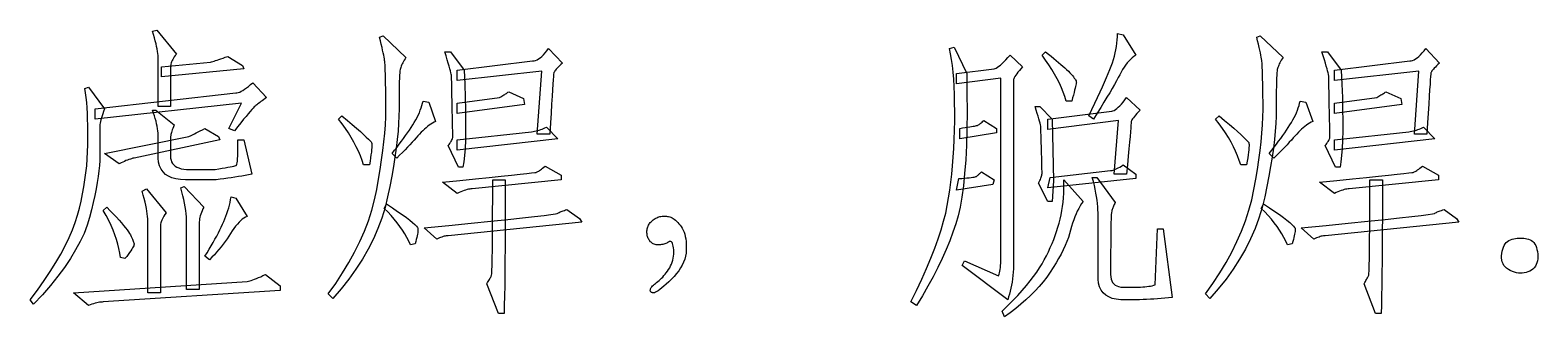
# Model space of a CAD drawing. Extents: x 0 to 420, y 0 to 297.
# Drawn here: x 139.21 to 162.42, y 69.76 to 74.17 of the extents above; entities that cross this region are included whole.
import ezdxf

# ---------------------------------------------------------------- set-up
doc = ezdxf.new("R2010")
doc.units = 0

msp = doc.modelspace()

# ---------------------------------------------------------------- linework, layer by layer
at = {"color": 7, "lineweight": 25}
for points in [[(141.461, 73.798), (141.444, 73.777), (141.429, 73.757), (141.416, 73.737), (141.405, 73.718), (141.395, 73.699), (141.387, 73.681), (141.381, 73.663), (141.377, 73.646), (141.374, 73.63), (141.373, 73.614), (141.373, 73.593), (141.373, 73.563), (141.373, 73.524), (141.373, 73.476), (141.373, 73.418), (141.373, 73.351), (141.373, 73.275), (141.373, 73.189), (141.373, 73.094), (141.373, 72.99), (141.18, 72.99), (141.18, 73.745), (141.179, 73.775), (141.176, 73.807), (141.172, 73.841), (141.166, 73.878), (141.158, 73.917), (141.148, 73.959), (141.137, 74.003), (141.124, 74.049), (141.109, 74.098), (141.092, 74.15), (141.162, 74.167)], [(144.546, 71.715), (144.574, 71.873), (144.599, 72.025), (144.621, 72.172), (144.64, 72.314), (144.656, 72.451), (144.668, 72.583), (144.678, 72.71), (144.684, 72.832), (144.687, 72.948), (144.687, 73.06), (144.685, 73.164), (144.683, 73.259), (144.681, 73.345), (144.68, 73.421), (144.678, 73.488), (144.676, 73.546), (144.674, 73.595), (144.673, 73.634), (144.671, 73.663), (144.669, 73.684), (144.667, 73.702), (144.663, 73.724), (144.658, 73.751), (144.652, 73.782), (144.645, 73.818), (144.636, 73.858), (144.627, 73.902), (144.616, 73.951), (144.603, 74.004), (144.59, 74.062), (144.643, 74.079), (144.994, 73.745), (144.981, 73.725), (144.968, 73.704), (144.957, 73.685), (144.946, 73.665), (144.937, 73.647), (144.929, 73.628), (144.922, 73.611), (144.915, 73.594), (144.91, 73.577), (144.906, 73.561), (144.903, 73.541), (144.9, 73.511), (144.897, 73.473), (144.895, 73.426), (144.893, 73.37), (144.892, 73.305), (144.89, 73.231), (144.889, 73.147), (144.889, 73.055), (144.889, 72.954), (144.887, 72.846), (144.882, 72.732), (144.873, 72.611), (144.861, 72.485), (144.845, 72.352), (144.825, 72.214), (144.803, 72.07), (144.776, 71.919), (144.746, 71.763), (144.713, 71.601), (144.673, 71.437), (144.623, 71.274), (144.563, 71.113), (144.494, 70.954), (144.414, 70.797), (144.325, 70.641), (144.226, 70.487), (144.117, 70.335), (143.998, 70.185), (143.869, 70.036), (143.799, 70.107), (143.914, 70.268), (144.02, 70.43), (144.117, 70.591), (144.205, 70.752), (144.285, 70.913), (144.355, 71.074), (144.416, 71.235), (144.468, 71.395), (144.512, 71.555)], [(155.576, 72.796), (155.506, 72.849), (155.554, 72.948), (155.598, 73.043), (155.64, 73.132), (155.679, 73.216), (155.715, 73.295), (155.747, 73.369), (155.777, 73.438), (155.804, 73.501), (155.828, 73.56), (155.849, 73.614), (155.867, 73.665), (155.884, 73.715), (155.898, 73.766), (155.911, 73.816), (155.921, 73.866), (155.93, 73.916), (155.937, 73.966), (155.942, 74.016), (155.944, 74.065), (155.945, 74.115), (156.033, 74.097), (156.227, 73.781), (156.199, 73.762), (156.172, 73.741), (156.145, 73.717), (156.12, 73.691), (156.095, 73.662), (156.071, 73.631), (156.047, 73.597), (156.024, 73.561), (156.002, 73.523), (155.981, 73.482), (155.958, 73.437), (155.931, 73.387), (155.9, 73.332), (155.865, 73.271), (155.827, 73.205), (155.784, 73.134), (155.738, 73.057), (155.688, 72.976), (155.634, 72.889)], [(158.046, 71.715), (158.074, 71.873), (158.099, 72.025), (158.121, 72.172), (158.14, 72.314), (158.156, 72.451), (158.168, 72.583), (158.178, 72.71), (158.184, 72.832), (158.187, 72.948), (158.187, 73.06), (158.185, 73.164), (158.183, 73.259), (158.181, 73.345), (158.18, 73.421), (158.178, 73.488), (158.176, 73.546), (158.174, 73.595), (158.173, 73.634), (158.171, 73.663), (158.169, 73.684), (158.167, 73.702), (158.163, 73.724), (158.158, 73.751), (158.152, 73.782), (158.145, 73.818), (158.136, 73.858), (158.127, 73.902), (158.116, 73.951), (158.103, 74.004), (158.09, 74.062), (158.143, 74.079), (158.494, 73.745), (158.481, 73.725), (158.468, 73.704), (158.457, 73.685), (158.446, 73.665), (158.437, 73.647), (158.429, 73.628), (158.422, 73.611), (158.415, 73.594), (158.41, 73.577), (158.406, 73.561), (158.403, 73.541), (158.4, 73.511), (158.397, 73.473), (158.395, 73.426), (158.393, 73.37), (158.392, 73.305), (158.39, 73.231), (158.389, 73.147), (158.389, 73.055), (158.389, 72.954), (158.387, 72.846), (158.382, 72.732), (158.373, 72.611), (158.361, 72.485), (158.345, 72.352), (158.325, 72.214), (158.303, 72.07), (158.276, 71.919), (158.246, 71.763), (158.213, 71.601), (158.173, 71.437), (158.123, 71.274), (158.063, 71.113), (157.994, 70.954), (157.914, 70.797), (157.825, 70.641), (157.726, 70.487), (157.617, 70.335), (157.498, 70.185), (157.369, 70.036), (157.299, 70.107), (157.414, 70.268), (157.52, 70.43), (157.617, 70.591), (157.705, 70.752), (157.785, 70.913), (157.855, 71.074), (157.916, 71.235), (157.968, 71.395), (158.012, 71.555)], [(145.697, 73.464), (145.696, 73.474), (145.693, 73.49), (145.688, 73.512), (145.68, 73.54), (145.671, 73.574), (145.659, 73.614), (145.646, 73.66), (145.63, 73.712), (145.612, 73.77), (145.592, 73.833), (145.68, 73.833), (145.891, 73.552), (145.9, 73.335), (145.907, 73.132), (145.911, 72.945), (145.913, 72.773), (145.913, 72.616), (145.91, 72.474), (145.904, 72.347), (145.896, 72.236), (145.886, 72.139), (145.873, 72.058), (145.803, 72.058), (145.645, 72.392), (145.658, 72.409), (145.67, 72.425), (145.68, 72.441), (145.69, 72.455), (145.697, 72.469), (145.704, 72.482), (145.709, 72.493), (145.712, 72.504), (145.714, 72.515), (145.715, 72.524), (145.715, 72.536), (145.715, 72.557), (145.714, 72.585), (145.714, 72.621), (145.713, 72.664), (145.712, 72.716), (145.711, 72.775), (145.709, 72.842), (145.708, 72.916), (145.706, 72.998), (145.704, 73.081), (145.703, 73.155), (145.702, 73.221), (145.701, 73.28), (145.7, 73.33), (145.699, 73.373), (145.698, 73.408), (145.698, 73.434), (145.697, 73.453)], [(145.785, 73.552), (146.945, 73.693), (146.967, 73.695), (146.989, 73.7), (147.012, 73.71), (147.035, 73.724), (147.06, 73.741), (147.085, 73.762), (147.11, 73.787), (147.137, 73.816), (147.164, 73.849), (147.191, 73.886), (147.402, 73.658), (147.379, 73.637), (147.358, 73.618), (147.339, 73.6), (147.322, 73.583), (147.308, 73.567), (147.296, 73.553), (147.286, 73.54), (147.279, 73.528), (147.273, 73.518), (147.271, 73.508), (147.268, 73.491), (147.265, 73.456), (147.261, 73.405), (147.257, 73.337), (147.251, 73.251), (147.244, 73.149), (147.237, 73.029), (147.228, 72.892), (147.219, 72.739), (147.209, 72.568), (147.016, 72.568), (147.086, 73.535), (145.785, 73.394)], [(153.625, 73.499), (153.63, 73.196), (153.631, 72.911), (153.628, 72.645), (153.621, 72.398), (153.61, 72.17), (153.594, 71.961), (153.575, 71.77), (153.552, 71.598), (153.525, 71.445), (153.493, 71.311), (153.457, 71.185), (153.414, 71.056), (153.365, 70.925), (153.31, 70.791), (153.249, 70.654), (153.182, 70.515), (153.109, 70.373), (153.029, 70.228), (152.944, 70.081), (152.852, 69.931), (152.764, 69.984), (152.852, 70.163), (152.933, 70.336), (153.006, 70.501), (153.073, 70.66), (153.133, 70.812), (153.186, 70.957), (153.231, 71.095), (153.27, 71.227), (153.302, 71.351), (153.326, 71.469), (153.346, 71.585), (153.365, 71.704), (153.381, 71.826), (153.395, 71.951), (153.408, 72.08), (153.418, 72.212), (153.427, 72.346), (153.433, 72.484), (153.438, 72.626), (153.441, 72.77), (153.441, 72.912), (153.44, 73.048), (153.437, 73.177), (153.432, 73.299), (153.425, 73.414), (153.416, 73.522), (153.405, 73.623), (153.393, 73.718), (153.378, 73.805), (153.361, 73.886), (153.432, 73.904)], [(155.313, 73.368), (155.312, 73.357), (155.31, 73.342), (155.306, 73.323), (155.301, 73.3), (155.295, 73.273), (155.287, 73.242), (155.278, 73.207), (155.268, 73.168), (155.256, 73.125), (155.242, 73.077), (155.154, 73.077), (155.135, 73.145), (155.111, 73.213), (155.084, 73.281), (155.053, 73.35), (155.018, 73.42), (154.979, 73.491), (154.937, 73.562), (154.89, 73.634), (154.84, 73.707), (154.785, 73.781), (154.838, 73.833), (154.883, 73.799), (154.925, 73.765), (154.966, 73.733), (155.004, 73.701), (155.04, 73.671), (155.074, 73.641), (155.106, 73.613), (155.136, 73.586), (155.164, 73.56), (155.19, 73.535), (155.213, 73.511), (155.234, 73.488), (155.252, 73.468), (155.268, 73.449), (155.282, 73.431), (155.293, 73.415), (155.302, 73.401), (155.308, 73.388), (155.311, 73.377)], [(159.197, 73.464), (159.196, 73.474), (159.193, 73.49), (159.188, 73.512), (159.18, 73.54), (159.171, 73.574), (159.159, 73.614), (159.146, 73.66), (159.13, 73.712), (159.112, 73.77), (159.092, 73.833), (159.18, 73.833), (159.391, 73.552), (159.4, 73.335), (159.407, 73.132), (159.411, 72.945), (159.413, 72.773), (159.413, 72.616), (159.41, 72.474), (159.404, 72.347), (159.396, 72.236), (159.386, 72.139), (159.373, 72.058), (159.303, 72.058), (159.145, 72.392), (159.158, 72.409), (159.17, 72.425), (159.18, 72.441), (159.19, 72.455), (159.197, 72.469), (159.204, 72.482), (159.209, 72.493), (159.212, 72.504), (159.214, 72.515), (159.215, 72.524), (159.215, 72.536), (159.215, 72.557), (159.214, 72.585), (159.214, 72.621), (159.213, 72.664), (159.212, 72.716), (159.211, 72.775), (159.209, 72.842), (159.208, 72.916), (159.206, 72.998), (159.204, 73.081), (159.203, 73.155), (159.202, 73.221), (159.201, 73.28), (159.2, 73.33), (159.199, 73.373), (159.198, 73.408), (159.198, 73.434), (159.197, 73.453)], [(159.285, 73.552), (160.445, 73.693), (160.467, 73.695), (160.489, 73.7), (160.512, 73.71), (160.535, 73.724), (160.56, 73.741), (160.585, 73.762), (160.61, 73.787), (160.637, 73.816), (160.664, 73.849), (160.691, 73.886), (160.902, 73.658), (160.879, 73.637), (160.858, 73.618), (160.839, 73.6), (160.822, 73.583), (160.808, 73.567), (160.796, 73.553), (160.786, 73.54), (160.779, 73.528), (160.773, 73.518), (160.771, 73.508), (160.768, 73.491), (160.765, 73.456), (160.761, 73.405), (160.757, 73.337), (160.751, 73.251), (160.744, 73.149), (160.737, 73.029), (160.728, 72.892), (160.719, 72.739), (160.709, 72.568), (160.516, 72.568), (160.586, 73.535), (159.285, 73.394)], [(141.233, 73.605), (141.988, 73.675), (142.004, 73.679), (142.021, 73.684), (142.042, 73.69), (142.064, 73.698), (142.089, 73.706), (142.117, 73.715), (142.147, 73.726), (142.18, 73.737), (142.215, 73.75), (142.252, 73.763), (142.481, 73.622), (142.498, 73.57), (141.233, 73.447)], [(154.346, 70.494), (154.342, 70.441), (154.337, 70.39), (154.331, 70.34), (154.323, 70.291), (154.315, 70.243), (154.306, 70.196), (154.295, 70.15), (154.284, 70.105), (154.271, 70.062), (154.258, 70.019), (153.555, 70.546), (153.59, 70.617), (154.117, 70.388), (154.124, 70.41), (154.13, 70.434), (154.135, 70.459), (154.14, 70.486), (154.144, 70.515), (154.147, 70.546), (154.149, 70.579), (154.151, 70.613), (154.152, 70.649), (154.152, 70.687), (154.152, 73.429), (153.467, 73.341), (153.467, 73.499), (154.047, 73.57), (154.062, 73.575), (154.079, 73.584), (154.099, 73.596), (154.12, 73.612), (154.144, 73.631), (154.169, 73.654), (154.197, 73.68), (154.227, 73.71), (154.259, 73.744), (154.293, 73.781), (154.486, 73.605), (154.46, 73.574), (154.436, 73.546), (154.415, 73.519), (154.396, 73.495), (154.381, 73.473), (154.368, 73.453), (154.358, 73.435), (154.351, 73.419), (154.347, 73.406), (154.346, 73.394), (154.346, 73.355), (154.346, 73.261), (154.346, 73.111), (154.346, 72.905), (154.346, 72.642), (154.346, 72.324), (154.346, 71.951), (154.346, 71.521), (154.346, 71.035)], [(142.27, 72.656), (142.463, 73.042), (140.213, 72.796), (140.213, 72.954), (142.375, 73.201), (142.394, 73.202), (142.414, 73.207), (142.436, 73.215), (142.459, 73.226), (142.485, 73.24), (142.512, 73.257), (142.541, 73.278), (142.572, 73.302), (142.604, 73.329), (142.639, 73.359), (142.85, 73.13), (142.826, 73.113), (142.803, 73.097), (142.782, 73.081), (142.763, 73.067), (142.744, 73.053), (142.727, 73.041), (142.712, 73.029), (142.698, 73.018), (142.685, 73.008), (142.674, 72.998), (142.661, 72.987), (142.644, 72.969), (142.623, 72.946), (142.598, 72.917), (142.568, 72.882), (142.535, 72.841), (142.497, 72.795), (142.455, 72.742), (142.408, 72.684), (142.358, 72.62)], [(139.264, 69.949), (139.211, 70.019), (139.323, 70.168), (139.426, 70.313), (139.52, 70.453), (139.606, 70.59), (139.683, 70.722), (139.752, 70.85), (139.812, 70.974), (139.864, 71.093), (139.906, 71.209), (139.941, 71.32), (139.969, 71.429), (139.995, 71.537), (140.018, 71.646), (140.038, 71.754), (140.055, 71.862), (140.069, 71.97), (140.081, 72.078), (140.09, 72.186), (140.096, 72.293), (140.099, 72.401), (140.1, 72.506), (140.1, 72.607), (140.098, 72.704), (140.096, 72.797), (140.092, 72.886), (140.087, 72.971), (140.081, 73.052), (140.073, 73.129), (140.065, 73.202), (140.055, 73.271), (140.108, 73.288), (140.354, 72.954), (140.34, 72.917), (140.328, 72.881), (140.318, 72.848), (140.309, 72.817), (140.301, 72.787), (140.295, 72.76), (140.29, 72.735), (140.286, 72.713), (140.284, 72.692), (140.283, 72.673), (140.283, 72.653), (140.283, 72.628), (140.283, 72.597), (140.283, 72.561), (140.283, 72.519), (140.283, 72.473), (140.283, 72.421), (140.283, 72.364), (140.283, 72.301), (140.283, 72.234), (140.282, 72.161), (140.277, 72.083), (140.269, 72.001), (140.258, 71.913), (140.244, 71.821), (140.226, 71.723), (140.206, 71.621), (140.182, 71.514), (140.155, 71.402), (140.125, 71.285), (140.088, 71.164), (140.04, 71.04), (139.981, 70.913), (139.911, 70.784), (139.831, 70.652), (139.739, 70.517), (139.637, 70.379), (139.523, 70.238), (139.399, 70.095)], [(145.785, 73.042), (146.436, 73.13), (146.453, 73.141), (146.469, 73.151), (146.485, 73.16), (146.5, 73.17), (146.515, 73.179), (146.528, 73.187), (146.541, 73.195), (146.554, 73.203), (146.565, 73.211), (146.576, 73.218), (146.805, 73.113), (146.822, 73.025), (145.785, 72.884)], [(154.873, 72.638), (154.873, 72.796), (155.858, 72.919), (155.876, 72.925), (155.895, 72.933), (155.915, 72.946), (155.936, 72.961), (155.959, 72.981), (155.982, 73.004), (156.006, 73.03), (156.032, 73.06), (156.058, 73.093), (156.086, 73.13), (156.297, 72.937), (156.27, 72.91), (156.246, 72.884), (156.225, 72.861), (156.207, 72.84), (156.191, 72.82), (156.179, 72.803), (156.169, 72.787), (156.162, 72.774), (156.158, 72.762), (156.156, 72.752), (156.156, 72.736), (156.154, 72.706), (156.15, 72.662), (156.145, 72.603), (156.139, 72.53), (156.131, 72.443), (156.122, 72.342), (156.111, 72.226), (156.099, 72.097), (156.086, 71.952), (155.893, 71.952), (155.963, 72.779)], [(159.285, 73.042), (159.936, 73.13), (159.953, 73.141), (159.969, 73.151), (159.985, 73.16), (160, 73.17), (160.015, 73.179), (160.028, 73.187), (160.041, 73.195), (160.054, 73.203), (160.065, 73.211), (160.076, 73.218), (160.305, 73.113), (160.322, 73.025), (159.285, 72.884)], [(141.619, 72.023), (142.059, 72.023), (142.116, 72.033), (142.167, 72.042), (142.213, 72.05), (142.254, 72.058), (142.289, 72.065), (142.319, 72.07), (142.344, 72.075), (142.362, 72.079), (142.376, 72.082), (142.384, 72.084), (142.389, 72.09), (142.393, 72.103), (142.397, 72.124), (142.401, 72.152), (142.404, 72.188), (142.406, 72.231), (142.408, 72.282), (142.409, 72.34), (142.41, 72.406), (142.41, 72.48), (142.498, 72.48), (142.621, 71.952), (142.571, 71.942), (142.521, 71.932), (142.469, 71.922), (142.416, 71.913), (142.362, 71.904), (142.307, 71.896), (142.251, 71.887), (142.194, 71.879), (142.135, 71.872), (142.076, 71.865), (141.602, 71.865), (141.525, 71.868), (141.455, 71.878), (141.394, 71.895), (141.34, 71.918), (141.294, 71.948), (141.256, 71.985), (141.225, 72.028), (141.202, 72.078), (141.187, 72.135), (141.18, 72.199), (141.18, 72.55), (141.179, 72.582), (141.176, 72.616), (141.172, 72.651), (141.166, 72.688), (141.158, 72.726), (141.148, 72.765), (141.137, 72.806), (141.124, 72.848), (141.109, 72.892), (141.092, 72.937), (141.145, 72.937), (141.426, 72.708), (141.416, 72.681), (141.407, 72.656), (141.399, 72.633), (141.392, 72.613), (141.386, 72.594), (141.382, 72.578), (141.378, 72.563), (141.375, 72.551), (141.374, 72.541), (141.373, 72.533), (141.373, 72.523), (141.373, 72.508), (141.373, 72.488), (141.373, 72.462), (141.373, 72.432), (141.373, 72.395), (141.373, 72.354), (141.373, 72.308), (141.373, 72.256), (141.373, 72.199), (141.379, 72.168), (141.389, 72.141), (141.403, 72.116), (141.421, 72.095), (141.443, 72.076), (141.47, 72.059), (141.501, 72.046), (141.536, 72.035), (141.576, 72.028)], [(145.1, 72.708), (145.123, 72.747), (145.145, 72.785), (145.166, 72.823), (145.184, 72.86), (145.201, 72.897), (145.216, 72.934), (145.229, 72.97), (145.24, 73.006), (145.25, 73.042), (145.258, 73.077), (145.346, 73.06), (145.451, 72.761), (145.427, 72.75), (145.402, 72.736), (145.377, 72.722), (145.353, 72.705), (145.328, 72.686), (145.304, 72.666), (145.279, 72.644), (145.254, 72.62), (145.23, 72.595), (145.205, 72.568), (145.18, 72.539), (145.152, 72.508), (145.122, 72.475), (145.09, 72.441), (145.056, 72.405), (145.02, 72.367), (144.981, 72.328), (144.941, 72.286), (144.898, 72.243), (144.854, 72.199), (144.783, 72.269), (144.821, 72.318), (144.858, 72.365), (144.893, 72.412), (144.927, 72.457), (144.959, 72.502), (144.99, 72.545), (145.02, 72.588), (145.048, 72.629), (145.074, 72.669)], [(154.785, 71.97), (154.785, 71.983), (154.785, 72.001), (154.784, 72.024), (154.784, 72.052), (154.783, 72.084), (154.782, 72.122), (154.781, 72.164), (154.78, 72.212), (154.778, 72.264), (154.776, 72.322), (154.775, 72.379), (154.773, 72.431), (154.772, 72.478), (154.771, 72.52), (154.77, 72.557), (154.769, 72.588), (154.768, 72.615), (154.768, 72.637), (154.768, 72.653), (154.768, 72.664), (154.767, 72.676), (154.764, 72.691), (154.76, 72.712), (154.754, 72.738), (154.746, 72.768), (154.736, 72.803), (154.725, 72.842), (154.711, 72.887), (154.696, 72.936), (154.68, 72.99), (154.75, 72.99), (154.943, 72.796), (154.961, 71.847), (154.943, 71.531), (154.873, 71.531), (154.733, 71.812), (154.743, 71.832), (154.751, 71.852), (154.759, 71.87), (154.766, 71.888), (154.772, 71.904), (154.777, 71.919), (154.781, 71.934), (154.783, 71.947), (154.785, 71.959)], [(158.6, 72.708), (158.623, 72.747), (158.645, 72.785), (158.666, 72.823), (158.684, 72.86), (158.701, 72.897), (158.716, 72.934), (158.729, 72.97), (158.74, 73.006), (158.75, 73.042), (158.758, 73.077), (158.846, 73.06), (158.951, 72.761), (158.927, 72.75), (158.902, 72.736), (158.877, 72.722), (158.853, 72.705), (158.828, 72.686), (158.804, 72.666), (158.779, 72.644), (158.754, 72.62), (158.73, 72.595), (158.705, 72.568), (158.68, 72.539), (158.652, 72.508), (158.622, 72.475), (158.59, 72.441), (158.556, 72.405), (158.52, 72.367), (158.481, 72.328), (158.441, 72.286), (158.398, 72.243), (158.354, 72.199), (158.283, 72.269), (158.321, 72.318), (158.358, 72.365), (158.393, 72.412), (158.427, 72.457), (158.459, 72.502), (158.49, 72.545), (158.52, 72.588), (158.548, 72.629), (158.574, 72.669)], [(140.582, 72.111), (140.354, 72.269), (141.654, 72.533), (141.666, 72.537), (141.681, 72.543), (141.699, 72.551), (141.719, 72.561), (141.742, 72.572), (141.768, 72.585), (141.797, 72.6), (141.829, 72.617), (141.863, 72.635), (141.9, 72.656), (142.111, 72.533), (142.129, 72.48), (140.811, 72.199), (140.793, 72.195), (140.773, 72.189), (140.753, 72.183), (140.732, 72.176), (140.71, 72.168), (140.686, 72.159), (140.662, 72.148), (140.636, 72.137), (140.61, 72.124)], [(144.01, 72.849), (144.094, 72.778), (144.169, 72.714), (144.236, 72.657), (144.294, 72.606), (144.344, 72.561), (144.385, 72.523), (144.418, 72.492), (144.443, 72.466), (144.459, 72.448), (144.467, 72.436), (144.47, 72.425), (144.471, 72.408), (144.471, 72.387), (144.47, 72.36), (144.467, 72.328), (144.463, 72.291), (144.457, 72.249), (144.45, 72.202), (144.442, 72.15), (144.432, 72.093), (144.344, 72.093), (144.321, 72.163), (144.295, 72.234), (144.265, 72.304), (144.231, 72.374), (144.194, 72.445), (144.154, 72.515), (144.11, 72.585), (144.063, 72.656), (144.012, 72.726), (143.957, 72.796)], [(145.785, 72.48), (146.928, 72.603), (146.952, 72.607), (146.976, 72.611), (147, 72.617), (147.023, 72.623), (147.046, 72.629), (147.069, 72.637), (147.091, 72.645), (147.113, 72.654), (147.135, 72.663), (147.156, 72.673), (147.332, 72.497), (145.785, 72.322)], [(153.52, 72.497), (153.52, 72.656), (153.563, 72.662), (153.603, 72.669), (153.639, 72.674), (153.672, 72.68), (153.7, 72.684), (153.724, 72.688), (153.745, 72.692), (153.761, 72.695), (153.774, 72.698), (153.783, 72.7), (153.791, 72.702), (153.799, 72.706), (153.808, 72.71), (153.817, 72.716), (153.827, 72.724), (153.838, 72.732), (153.85, 72.742), (153.862, 72.753), (153.875, 72.765), (153.889, 72.779), (154.082, 72.656), (154.082, 72.585)], [(157.51, 72.849), (157.594, 72.778), (157.669, 72.714), (157.736, 72.657), (157.794, 72.606), (157.844, 72.561), (157.885, 72.523), (157.918, 72.492), (157.943, 72.466), (157.959, 72.448), (157.967, 72.436), (157.97, 72.425), (157.971, 72.408), (157.971, 72.387), (157.97, 72.36), (157.967, 72.328), (157.963, 72.291), (157.957, 72.249), (157.95, 72.202), (157.942, 72.15), (157.932, 72.093), (157.844, 72.093), (157.821, 72.163), (157.795, 72.234), (157.765, 72.304), (157.731, 72.374), (157.694, 72.445), (157.654, 72.515), (157.61, 72.585), (157.563, 72.656), (157.512, 72.726), (157.457, 72.796)], [(159.285, 72.48), (160.428, 72.603), (160.452, 72.607), (160.476, 72.611), (160.5, 72.617), (160.523, 72.623), (160.546, 72.629), (160.569, 72.637), (160.591, 72.645), (160.613, 72.654), (160.635, 72.663), (160.656, 72.673), (160.832, 72.497), (159.285, 72.322)], [(147.385, 71.865), (146.014, 71.724), (145.996, 71.723), (145.977, 71.721), (145.956, 71.718), (145.935, 71.713), (145.913, 71.706), (145.889, 71.699), (145.865, 71.69), (145.839, 71.679), (145.813, 71.667), (145.785, 71.654), (145.557, 71.829), (145.824, 71.856), (146.064, 71.88), (146.277, 71.902), (146.462, 71.921), (146.62, 71.937), (146.751, 71.951), (146.854, 71.962), (146.929, 71.97), (146.977, 71.976), (146.998, 71.979), (147.006, 71.981), (147.015, 71.986), (147.026, 71.991), (147.038, 71.999), (147.051, 72.007), (147.066, 72.018), (147.082, 72.03), (147.099, 72.044), (147.118, 72.059), (147.139, 72.076), (147.385, 71.935)], [(153.502, 71.882), (153.549, 71.886), (153.592, 71.889), (153.63, 71.893), (153.664, 71.896), (153.693, 71.9), (153.718, 71.903), (153.739, 71.907), (153.755, 71.91), (153.767, 71.914), (153.775, 71.917), (153.78, 71.921), (153.786, 71.926), (153.793, 71.931), (153.8, 71.937), (153.807, 71.944), (153.816, 71.951), (153.824, 71.959), (153.834, 71.968), (153.843, 71.977), (153.854, 71.988), (154.047, 71.865), (154.029, 71.794), (153.467, 71.706)], [(156.227, 71.882), (154.873, 71.742), (154.908, 71.9), (155.84, 72.005), (155.851, 72.006), (155.865, 72.009), (155.879, 72.013), (155.896, 72.019), (155.915, 72.027), (155.935, 72.037), (155.957, 72.048), (155.981, 72.061), (156.006, 72.076), (156.033, 72.093), (156.227, 71.952)], [(160.885, 71.865), (159.514, 71.724), (159.496, 71.723), (159.477, 71.721), (159.456, 71.718), (159.435, 71.713), (159.413, 71.706), (159.389, 71.699), (159.365, 71.69), (159.339, 71.679), (159.313, 71.667), (159.285, 71.654), (159.057, 71.829), (159.324, 71.856), (159.564, 71.88), (159.777, 71.902), (159.962, 71.921), (160.12, 71.937), (160.251, 71.951), (160.354, 71.962), (160.429, 71.97), (160.477, 71.976), (160.498, 71.979), (160.506, 71.981), (160.515, 71.986), (160.526, 71.991), (160.538, 71.999), (160.551, 72.007), (160.566, 72.018), (160.582, 72.03), (160.599, 72.044), (160.618, 72.059), (160.639, 72.076), (160.885, 71.935)], [(141.022, 70.124), (141.022, 71.232), (141.021, 71.265), (141.018, 71.301), (141.014, 71.339), (141.008, 71.381), (141, 71.425), (140.99, 71.472), (140.979, 71.522), (140.965, 71.575), (140.95, 71.63), (140.934, 71.689), (141.004, 71.724), (141.303, 71.355), (141.286, 71.331), (141.271, 71.307), (141.258, 71.284), (141.247, 71.262), (141.237, 71.241), (141.229, 71.22), (141.223, 71.2), (141.218, 71.18), (141.216, 71.162), (141.215, 71.144), (141.215, 71.118), (141.215, 71.075), (141.215, 71.015), (141.215, 70.939), (141.215, 70.845), (141.215, 70.735), (141.215, 70.607), (141.215, 70.463), (141.215, 70.302), (141.215, 70.124)], [(141.883, 71.443), (141.87, 71.415), (141.858, 71.388), (141.847, 71.362), (141.838, 71.336), (141.83, 71.311), (141.824, 71.287), (141.819, 71.263), (141.815, 71.24), (141.813, 71.218), (141.813, 71.197), (141.813, 71.167), (141.813, 71.122), (141.813, 71.061), (141.813, 70.983), (141.813, 70.889), (141.813, 70.779), (141.813, 70.653), (141.813, 70.51), (141.813, 70.352), (141.813, 70.177), (141.619, 70.177), (141.619, 71.197), (141.618, 71.243), (141.616, 71.292), (141.611, 71.342), (141.605, 71.394), (141.597, 71.447), (141.588, 71.503), (141.576, 71.56), (141.563, 71.619), (141.548, 71.679), (141.531, 71.742), (141.584, 71.759)], [(146.524, 71.865), (146.523, 71.578), (146.523, 71.31), (146.522, 71.059), (146.521, 70.827), (146.519, 70.612), (146.517, 70.415), (146.515, 70.237), (146.512, 70.076), (146.509, 69.933), (146.506, 69.808), (146.418, 69.808), (146.242, 70.265), (146.252, 70.282), (146.262, 70.298), (146.271, 70.314), (146.279, 70.328), (146.286, 70.342), (146.293, 70.355), (146.299, 70.367), (146.304, 70.378), (146.309, 70.388), (146.313, 70.397), (146.316, 70.419), (146.319, 70.47), (146.322, 70.547), (146.324, 70.653), (146.326, 70.786), (146.327, 70.946), (146.329, 71.134), (146.329, 71.35), (146.33, 71.594), (146.33, 71.865)], [(155.418, 71.531), (155.394, 71.498), (155.371, 71.462), (155.349, 71.425), (155.328, 71.384), (155.308, 71.342), (155.289, 71.296), (155.272, 71.249), (155.255, 71.199), (155.239, 71.146), (155.225, 71.091), (155.209, 71.034), (155.19, 70.975), (155.167, 70.915), (155.14, 70.852), (155.11, 70.788), (155.077, 70.722), (155.04, 70.654), (155, 70.585), (154.956, 70.514), (154.908, 70.441), (154.857, 70.367), (154.801, 70.295), (154.742, 70.224), (154.678, 70.154), (154.609, 70.085), (154.537, 70.017), (154.46, 69.95), (154.38, 69.884), (154.294, 69.819), (154.205, 69.755), (154.17, 69.843), (154.255, 69.926), (154.335, 70.007), (154.41, 70.086), (154.479, 70.162), (154.544, 70.236), (154.602, 70.308), (154.656, 70.378), (154.704, 70.445), (154.747, 70.51), (154.785, 70.573), (154.82, 70.634), (154.852, 70.696), (154.883, 70.758), (154.912, 70.82), (154.939, 70.882), (154.965, 70.945), (154.988, 71.008), (155.01, 71.07), (155.03, 71.133), (155.049, 71.197), (155.065, 71.26), (155.08, 71.325), (155.092, 71.39), (155.102, 71.455), (155.11, 71.522), (155.116, 71.589), (155.12, 71.657), (155.122, 71.725), (155.122, 71.795), (155.119, 71.865)], [(156.649, 71.109), (156.789, 70.054), (156.733, 70.047), (156.677, 70.041), (156.62, 70.036), (156.564, 70.032), (156.508, 70.028), (156.452, 70.025), (156.395, 70.022), (156.339, 70.02), (156.283, 70.019), (156.227, 70.019), (155.998, 70.019), (155.928, 70.026), (155.866, 70.04), (155.811, 70.061), (155.765, 70.089), (155.726, 70.124), (155.694, 70.167), (155.671, 70.216), (155.655, 70.272), (155.647, 70.335), (155.647, 70.406), (155.647, 71.355), (155.646, 71.401), (155.643, 71.45), (155.639, 71.5), (155.633, 71.552), (155.625, 71.605), (155.615, 71.661), (155.604, 71.718), (155.59, 71.777), (155.575, 71.837), (155.559, 71.9), (155.629, 71.9), (155.91, 71.513), (155.903, 71.499), (155.897, 71.485), (155.891, 71.472), (155.885, 71.458), (155.879, 71.445), (155.874, 71.432), (155.87, 71.419), (155.865, 71.406), (155.861, 71.394), (155.858, 71.381), (155.854, 71.36), (155.851, 71.323), (155.849, 71.268), (155.846, 71.196), (155.844, 71.107), (155.843, 71), (155.842, 70.877), (155.841, 70.737), (155.84, 70.58), (155.84, 70.406), (155.842, 70.369), (155.848, 70.336), (155.857, 70.307), (155.871, 70.282), (155.888, 70.261), (155.91, 70.243), (155.935, 70.23), (155.964, 70.22), (155.997, 70.214), (156.033, 70.212), (156.227, 70.212), (156.264, 70.213), (156.3, 70.214), (156.335, 70.215), (156.367, 70.218), (156.398, 70.221), (156.427, 70.225), (156.454, 70.229), (156.48, 70.235), (156.504, 70.241), (156.525, 70.247), (156.561, 71.109)], [(160.024, 71.865), (160.023, 71.578), (160.023, 71.31), (160.022, 71.059), (160.021, 70.827), (160.019, 70.612), (160.017, 70.415), (160.015, 70.237), (160.012, 70.076), (160.009, 69.933), (160.006, 69.808), (159.918, 69.808), (159.742, 70.265), (159.752, 70.282), (159.762, 70.298), (159.771, 70.314), (159.779, 70.328), (159.786, 70.342), (159.793, 70.355), (159.799, 70.367), (159.804, 70.378), (159.809, 70.388), (159.813, 70.397), (159.816, 70.419), (159.819, 70.47), (159.822, 70.547), (159.824, 70.653), (159.826, 70.786), (159.827, 70.946), (159.829, 71.134), (159.829, 71.35), (159.83, 71.594), (159.83, 71.865)], [(142.296, 71.038), (142.269, 70.996), (142.241, 70.955), (142.211, 70.913), (142.181, 70.872), (142.149, 70.832), (142.116, 70.792), (142.081, 70.752), (142.046, 70.712), (142.009, 70.673), (141.971, 70.634), (141.9, 70.687), (141.935, 70.742), (141.968, 70.797), (141.999, 70.849), (142.028, 70.901), (142.056, 70.951), (142.083, 70.999), (142.108, 71.046), (142.131, 71.092), (142.153, 71.136), (142.173, 71.179), (142.192, 71.221), (142.209, 71.263), (142.225, 71.306), (142.24, 71.348), (142.254, 71.39), (142.267, 71.432), (142.278, 71.474), (142.288, 71.517), (142.297, 71.559), (142.305, 71.601), (142.375, 71.583), (142.551, 71.302), (142.526, 71.29), (142.501, 71.275), (142.476, 71.256), (142.451, 71.235), (142.426, 71.21), (142.4, 71.182), (142.374, 71.151), (142.348, 71.116), (142.322, 71.079)], [(144.695, 71.495), (144.786, 71.435), (144.867, 71.379), (144.938, 71.329), (145.001, 71.283), (145.054, 71.243), (145.097, 71.208), (145.132, 71.177), (145.157, 71.152), (145.172, 71.132), (145.179, 71.118), (145.18, 71.104), (145.18, 71.088), (145.179, 71.07), (145.176, 71.05), (145.172, 71.027), (145.167, 71.003), (145.161, 70.975), (145.153, 70.946), (145.145, 70.914), (145.135, 70.88), (145.065, 70.863), (145.038, 70.919), (145.009, 70.975), (144.976, 71.031), (144.941, 71.088), (144.902, 71.144), (144.86, 71.2), (144.815, 71.256), (144.766, 71.313), (144.715, 71.369), (144.66, 71.425)], [(158.195, 71.495), (158.286, 71.435), (158.367, 71.379), (158.438, 71.329), (158.501, 71.283), (158.554, 71.243), (158.597, 71.208), (158.632, 71.177), (158.657, 71.152), (158.672, 71.132), (158.679, 71.118), (158.68, 71.104), (158.68, 71.088), (158.679, 71.07), (158.676, 71.05), (158.672, 71.027), (158.667, 71.003), (158.661, 70.975), (158.653, 70.946), (158.645, 70.914), (158.635, 70.88), (158.565, 70.863), (158.538, 70.919), (158.509, 70.975), (158.476, 71.031), (158.441, 71.088), (158.402, 71.144), (158.36, 71.2), (158.315, 71.256), (158.266, 71.313), (158.215, 71.369), (158.16, 71.425)], [(140.389, 71.443), (140.443, 71.388), (140.493, 71.337), (140.539, 71.288), (140.58, 71.243), (140.617, 71.201), (140.65, 71.162), (140.679, 71.127), (140.704, 71.094), (140.724, 71.065), (140.74, 71.038), (140.754, 71.015), (140.766, 70.992), (140.776, 70.972), (140.785, 70.953), (140.793, 70.935), (140.799, 70.919), (140.804, 70.905), (140.808, 70.892), (140.81, 70.881), (140.811, 70.871), (140.809, 70.861), (140.805, 70.849), (140.798, 70.833), (140.788, 70.815), (140.775, 70.795), (140.76, 70.771), (140.742, 70.745), (140.721, 70.717), (140.697, 70.686), (140.67, 70.652), (140.6, 70.669), (140.591, 70.737), (140.578, 70.805), (140.561, 70.874), (140.541, 70.945), (140.516, 71.016), (140.488, 71.089), (140.456, 71.163), (140.42, 71.237), (140.38, 71.313), (140.336, 71.39)], [(145.275, 71.126), (145.657, 71.163), (145.999, 71.197), (146.301, 71.227), (146.565, 71.254), (146.789, 71.278), (146.975, 71.298), (147.121, 71.315), (147.227, 71.329), (147.295, 71.339), (147.323, 71.346), (147.333, 71.351), (147.343, 71.357), (147.355, 71.363), (147.368, 71.369), (147.383, 71.375), (147.398, 71.381), (147.415, 71.387), (147.433, 71.394), (147.452, 71.401), (147.473, 71.408), (147.666, 71.267), (147.701, 71.214), (145.645, 71.003), (145.63, 71.003), (145.615, 71.001), (145.599, 70.999), (145.583, 70.995), (145.566, 70.99), (145.548, 70.984), (145.529, 70.977), (145.51, 70.97), (145.49, 70.961), (145.469, 70.951)], [(148.879, 70.863), (148.862, 70.863), (148.846, 70.865), (148.83, 70.868), (148.816, 70.872), (148.802, 70.878), (148.789, 70.885), (148.777, 70.893), (148.767, 70.902), (148.756, 70.912), (148.747, 70.924), (148.739, 70.937), (148.731, 70.949), (148.725, 70.963), (148.719, 70.976), (148.714, 70.99), (148.71, 71.004), (148.707, 71.019), (148.705, 71.034), (148.704, 71.049), (148.703, 71.065), (148.704, 71.08), (148.705, 71.096), (148.708, 71.111), (148.712, 71.125), (148.716, 71.14), (148.722, 71.153), (148.729, 71.167), (148.737, 71.18), (148.746, 71.193), (148.756, 71.205), (148.767, 71.217), (148.778, 71.229), (148.79, 71.239), (148.802, 71.249), (148.815, 71.258), (148.829, 71.267), (148.843, 71.274), (148.857, 71.281), (148.872, 71.288), (148.888, 71.293), (148.904, 71.298), (148.92, 71.302), (148.936, 71.304), (148.952, 71.306), (148.969, 71.307), (148.986, 71.306), (149.003, 71.304), (149.02, 71.302), (149.037, 71.298), (149.055, 71.293), (149.072, 71.287), (149.09, 71.279), (149.108, 71.269), (149.125, 71.257), (149.143, 71.243), (149.16, 71.227), (149.178, 71.209), (149.195, 71.189), (149.213, 71.168), (149.231, 71.144), (149.247, 71.118), (149.262, 71.09), (149.275, 71.06), (149.285, 71.027), (149.294, 70.992), (149.301, 70.955), (149.306, 70.916), (149.309, 70.874), (149.31, 70.83), (149.31, 70.784), (149.306, 70.736), (149.298, 70.69), (149.285, 70.644), (149.269, 70.598), (149.248, 70.553), (149.223, 70.508), (149.194, 70.464), (149.161, 70.421), (149.123, 70.378), (149.081, 70.335), (149.039, 70.295), (149, 70.259), (148.964, 70.228), (148.932, 70.2), (148.903, 70.177), (148.878, 70.158), (148.855, 70.143), (148.836, 70.133), (148.821, 70.126), (148.809, 70.124), (148.799, 70.125), (148.79, 70.126), (148.782, 70.128), (148.775, 70.131), (148.769, 70.135), (148.764, 70.14), (148.761, 70.146), (148.758, 70.152), (148.756, 70.16), (148.756, 70.168), (148.757, 70.177), (148.76, 70.187), (148.765, 70.197), (148.771, 70.208), (148.78, 70.219), (148.791, 70.231), (148.803, 70.243), (148.818, 70.256), (148.834, 70.269), (148.853, 70.283), (148.872, 70.297), (148.891, 70.313), (148.91, 70.33), (148.929, 70.349), (148.947, 70.368), (148.965, 70.389), (148.984, 70.411), (149.002, 70.434), (149.02, 70.459), (149.037, 70.485), (149.054, 70.511), (149.068, 70.539), (149.081, 70.567), (149.092, 70.596), (149.101, 70.625), (149.108, 70.656), (149.113, 70.687), (149.116, 70.718), (149.117, 70.751), (149.116, 70.784), (149.114, 70.815), (149.11, 70.842), (149.105, 70.865), (149.099, 70.883), (149.092, 70.898), (149.084, 70.908), (149.074, 70.914), (149.063, 70.916), (149.051, 70.913), (149.037, 70.907), (149.023, 70.898), (149.008, 70.891), (148.993, 70.884), (148.978, 70.878), (148.962, 70.874), (148.947, 70.87), (148.93, 70.867), (148.913, 70.864), (148.896, 70.863)], [(158.775, 71.126), (159.157, 71.163), (159.499, 71.197), (159.801, 71.227), (160.065, 71.254), (160.289, 71.278), (160.475, 71.298), (160.621, 71.315), (160.727, 71.329), (160.795, 71.339), (160.823, 71.346), (160.833, 71.351), (160.843, 71.357), (160.855, 71.363), (160.868, 71.369), (160.883, 71.375), (160.898, 71.381), (160.915, 71.387), (160.933, 71.394), (160.952, 71.401), (160.973, 71.408), (161.166, 71.267), (161.201, 71.214), (159.145, 71.003), (159.13, 71.003), (159.115, 71.001), (159.099, 70.999), (159.083, 70.995), (159.066, 70.99), (159.048, 70.984), (159.029, 70.977), (159.01, 70.97), (158.99, 70.961), (158.969, 70.951)], [(162.291, 70.458), (162.263, 70.446), (162.234, 70.436), (162.205, 70.43), (162.176, 70.426), (162.146, 70.425), (162.116, 70.428), (162.086, 70.433), (162.055, 70.441), (162.024, 70.453), (161.992, 70.467), (161.962, 70.484), (161.936, 70.503), (161.914, 70.524), (161.895, 70.547), (161.88, 70.573), (161.869, 70.6), (161.861, 70.63), (161.857, 70.661), (161.857, 70.695), (161.86, 70.731), (161.867, 70.766), (161.875, 70.799), (161.886, 70.828), (161.898, 70.855), (161.913, 70.878), (161.93, 70.899), (161.949, 70.916), (161.97, 70.931), (161.993, 70.942), (162.019, 70.951), (162.045, 70.957), (162.071, 70.962), (162.097, 70.965), (162.123, 70.967), (162.148, 70.968), (162.174, 70.967), (162.199, 70.965), (162.224, 70.962), (162.249, 70.957), (162.274, 70.951), (162.297, 70.942), (162.319, 70.93), (162.338, 70.915), (162.355, 70.897), (162.37, 70.876), (162.383, 70.851), (162.394, 70.824), (162.403, 70.793), (162.41, 70.759), (162.414, 70.722), (162.416, 70.685), (162.415, 70.65), (162.41, 70.617), (162.403, 70.587), (162.392, 70.559), (162.378, 70.534), (162.361, 70.512), (162.341, 70.491), (162.318, 70.474)], [(140.336, 69.984), (140.318, 69.983), (140.299, 69.982), (140.279, 69.979), (140.257, 69.975), (140.235, 69.971), (140.212, 69.965), (140.187, 69.958), (140.162, 69.95), (140.135, 69.941), (140.108, 69.931), (139.879, 70.124), (142.551, 70.3), (142.57, 70.304), (142.59, 70.31), (142.613, 70.317), (142.638, 70.325), (142.665, 70.335), (142.694, 70.347), (142.726, 70.359), (142.759, 70.373), (142.794, 70.389), (142.832, 70.406), (143.061, 70.23), (143.061, 70.16)]]:
    msp.add_lwpolyline(points, close=True, dxfattribs=at)

doc.saveas('drawing.dxf')
